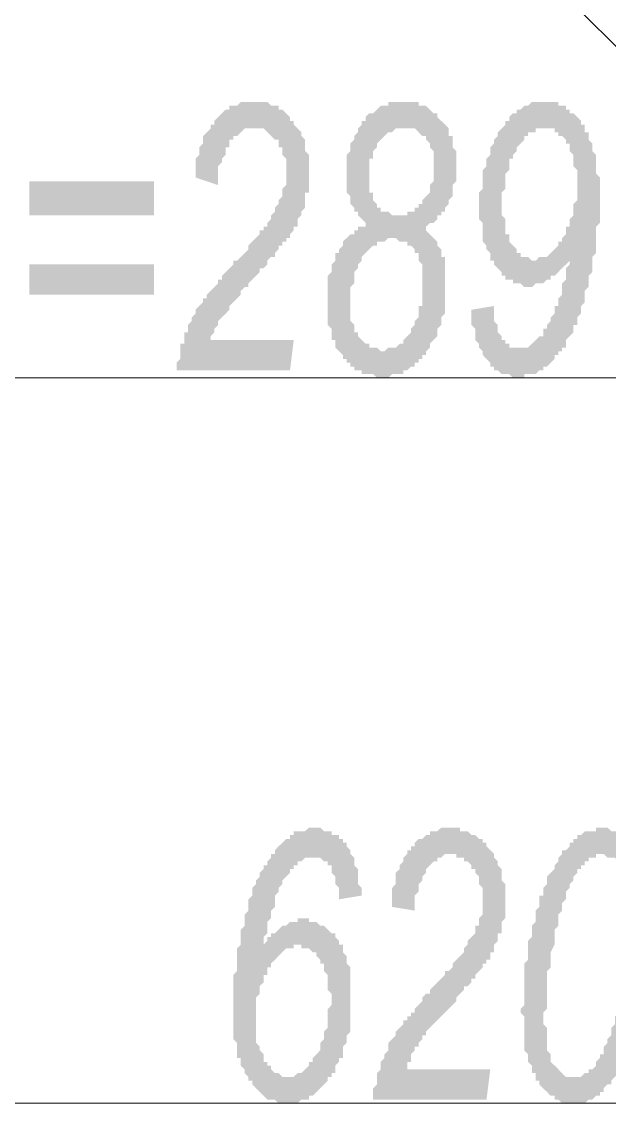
# Model space of a CAD drawing. Header units: millimetres. Extents: x 1372 to 666090, y 1285 to 31551.
# Drawn here: x 574451 to 575099, y 17482 to 18676 of the extents above; entities that cross this region are included whole.
import ezdxf

# ---------------------------------------------------------------- set-up
doc = ezdxf.new("R2010")
doc.units = ezdxf.units.MM
doc.layers.add('PDF _0', color=7, linetype='Continuous')

msp = doc.modelspace()

# ---------------------------------------------------------------- hatches: boundary and pattern name
at = {"layer": 'PDF _0', "transparency": 33554559}
for points in [[(574621.9, 18291.4), (574621.9, 18295.5), (574621.9, 18299.7), (574626.1, 18303.9), (574626.1, 18308.1), (574626.1, 18312.2), (574626.1, 18316.4), (574626.1, 18320.6), (574630.3, 18320.6), (574630.3, 18324.7), (574630.3, 18328.9), (574630.3, 18333.1), (574634.5, 18333.1), (574634.5, 18337.2), (574634.5, 18341.4), (574638.6, 18345.6), (574638.6, 18349.8), (574638.6, 18349.8), (574642.8, 18353.9), (574642.8, 18358.1), (574647, 18362.3), (574647, 18362.3), (574651.1, 18366.4), (574651.1, 18366.4), (574651.1, 18370.6), (574655.3, 18370.6), (574655.3, 18374.8), (574655.3, 18374.8), (574659.5, 18379), (574659.5, 18379), (574663.6, 18383.1), (574663.6, 18383.1), (574667.8, 18387.3), (574667.8, 18391.5), (574672, 18391.5), (574672, 18395.6), (574676.2, 18399.8), (574676.2, 18399.8), (574680.3, 18404), (574684.5, 18408.1), (574684.5, 18412.3), (574688.7, 18412.3), (574692.8, 18416.5), (574697, 18420.7), (574697, 18420.7), (574701.2, 18424.8), (574701.2, 18429), (574705.4, 18433.2), (574709.5, 18437.3), (574709.5, 18437.3), (574713.7, 18441.5), (574713.7, 18445.7), (574717.9, 18445.7), (574717.9, 18449.9), (574722, 18449.9), (574722, 18454), (574722, 18454), (574722, 18454), (574726.2, 18458.2), (574726.2, 18462.4), (574730.4, 18466.5), (574730.4, 18470.7), (574734.5, 18474.9), (574734.5, 18474.9), (574734.5, 18479), (574738.7, 18483.2), (574738.7, 18487.4), (574738.7, 18487.4), (574738.7, 18491.6), (574742.9, 18495.7), (574742.9, 18499.9), (574742.9, 18504.1), (574742.9, 18508.2), (574742.9, 18508.2), (574742.9, 18512.4), (574742.9, 18516.6), (574742.9, 18520.8), (574742.9, 18524.9), (574738.7, 18529.1), (574738.7, 18533.3), (574738.7, 18537.4), (574734.5, 18537.4), (574734.5, 18541.6), (574734.5, 18545.8), (574730.4, 18545.8), (574726.2, 18549.9), (574726.2, 18549.9), (574722, 18554.1), (574722, 18554.1), (574717.9, 18558.3), (574713.7, 18558.3), (574713.7, 18558.3), (574709.5, 18558.3), (574709.5, 18558.3), (574705.4, 18558.3), (574701.2, 18558.3), (574697, 18558.3), (574697, 18558.3), (574692.8, 18554.1), (574692.8, 18554.1), (574688.7, 18549.9), (574684.5, 18549.9), (574684.5, 18545.8), (574680.3, 18545.8), (574680.3, 18541.6), (574680.3, 18537.4), (574676.2, 18537.4), (574676.2, 18533.3), (574676.2, 18529.1), (574672, 18524.9), (574672, 18524.9), (574672, 18520.8), (574667.8, 18516.6), (574667.8, 18512.4), (574667.8, 18508.2), (574667.8, 18499.9), (574667.8, 18495.7), (574642.8, 18504.1), (574642.8, 18508.2), (574642.8, 18512.4), (574642.8, 18516.6), (574642.8, 18520.8), (574642.8, 18524.9), (574647, 18529.1), (574647, 18533.3), (574647, 18537.4), (574647, 18537.4), (574651.1, 18541.6), (574651.1, 18545.8), (574651.1, 18549.9), (574655.3, 18554.1), (574655.3, 18554.1), (574659.5, 18558.3), (574659.5, 18562.5), (574663.6, 18562.5), (574663.6, 18566.6), (574663.6, 18566.6), (574667.8, 18570.8), (574667.8, 18570.8), (574672, 18575), (574672, 18575), (574676.2, 18579.1), (574680.3, 18579.1), (574680.3, 18583.3), (574684.5, 18583.3), (574688.7, 18583.3), (574688.7, 18583.3), (574692.8, 18587.5), (574697, 18587.5), (574697, 18587.5), (574701.2, 18587.5), (574705.4, 18587.5), (574705.4, 18587.5), (574709.5, 18587.5), (574713.7, 18587.5), (574717.9, 18587.5), (574717.9, 18587.5), (574722, 18587.5), (574726.2, 18583.3), (574726.2, 18583.3), (574730.4, 18583.3), (574734.5, 18583.3), (574734.5, 18579.1), (574738.7, 18579.1), (574738.7, 18579.1), (574742.9, 18575), (574742.9, 18575), (574747.1, 18570.8), (574747.1, 18566.6), (574751.2, 18566.6), (574751.2, 18562.5), (574755.4, 18558.3), (574755.4, 18558.3), (574759.6, 18554.1), (574759.6, 18549.9), (574759.6, 18549.9), (574763.7, 18545.8), (574763.7, 18541.6), (574763.7, 18537.4), (574763.7, 18533.3), (574767.9, 18529.1), (574767.9, 18524.9), (574767.9, 18520.8), (574767.9, 18516.6), (574767.9, 18512.4), (574767.9, 18508.2), (574767.9, 18508.2), (574767.9, 18504.1), (574767.9, 18499.9), (574767.9, 18495.7), (574767.9, 18491.6), (574767.9, 18487.4), (574763.7, 18487.4), (574763.7, 18483.2), (574763.7, 18479), (574763.7, 18474.9), (574763.7, 18470.7), (574759.6, 18466.5), (574759.6, 18462.4), (574755.4, 18458.2), (574755.4, 18454), (574755.4, 18454), (574755.4, 18449.9), (574751.2, 18449.9), (574751.2, 18449.9), (574751.2, 18445.7), (574751.2, 18445.7), (574747.1, 18441.5), (574747.1, 18441.5), (574747.1, 18437.3), (574742.9, 18437.3), (574742.9, 18433.2), (574738.7, 18433.2), (574738.7, 18429), (574734.5, 18429), (574734.5, 18424.8), (574730.4, 18420.7), (574730.4, 18416.5), (574726.2, 18416.5), (574722, 18412.3), (574722, 18408.1), (574717.9, 18404), (574713.7, 18404), (574713.7, 18399.8), (574709.5, 18395.6), (574705.4, 18391.5), (574701.2, 18387.3), (574701.2, 18383.1), (574697, 18383.1), (574692.8, 18379), (574692.8, 18374.8), (574688.7, 18370.6), (574688.7, 18370.6), (574684.5, 18366.4), (574680.3, 18362.3), (574680.3, 18362.3), (574680.3, 18358.1), (574676.2, 18353.9), (574676.2, 18353.9), (574672, 18349.8), (574672, 18349.8), (574667.8, 18345.6), (574667.8, 18341.4), (574663.6, 18337.2), (574663.6, 18337.2), (574663.6, 18333.1), (574659.5, 18328.9), (574659.5, 18324.7), (574659.5, 18324.7), (574751.2, 18324.7), (574747.1, 18291.4)], [(574838.8, 17486.4), (574838.8, 17490.6), (574838.8, 17494.8), (574838.8, 17498.9), (574843, 17503.1), (574843, 17507.3), (574843, 17511.5), (574843, 17515.6), (574847.2, 17519.8), (574847.2, 17524), (574847.2, 17528.1), (574847.2, 17528.1), (574851.3, 17532.3), (574851.3, 17536.5), (574851.3, 17536.5), (574855.5, 17540.7), (574855.5, 17544.8), (574855.5, 17549), (574859.7, 17553.2), (574859.7, 17553.2), (574863.8, 17557.3), (574863.8, 17561.5), (574868, 17565.7), (574868, 17565.7), (574868, 17565.7), (574872.2, 17569.8), (574872.2, 17569.8), (574872.2, 17574), (574876.4, 17574), (574876.4, 17578.2), (574880.5, 17578.2), (574880.5, 17582.4), (574884.7, 17582.4), (574884.7, 17586.5), (574888.9, 17590.7), (574888.9, 17590.7), (574893, 17594.9), (574893, 17599), (574897.2, 17603.2), (574901.4, 17603.2), (574901.4, 17607.4), (574905.5, 17611.6), (574909.7, 17615.7), (574913.9, 17619.9), (574913.9, 17619.9), (574918.1, 17624.1), (574918.1, 17628.2), (574922.2, 17628.2), (574926.4, 17632.4), (574926.4, 17636.6), (574930.6, 17640.7), (574930.6, 17640.7), (574934.7, 17644.9), (574934.7, 17644.9), (574938.9, 17649.1), (574938.9, 17649.1), (574938.9, 17653.3), (574938.9, 17653.3), (574943.1, 17657.4), (574943.1, 17661.6), (574947.3, 17665.8), (574947.3, 17665.8), (574951.4, 17669.9), (574951.4, 17674.1), (574951.4, 17678.3), (574955.6, 17678.3), (574955.6, 17682.5), (574955.6, 17686.6), (574955.6, 17686.6), (574959.8, 17690.8), (574959.8, 17695), (574959.8, 17699.1), (574959.8, 17703.3), (574959.8, 17707.5), (574959.8, 17711.6), (574959.8, 17715.8), (574959.8, 17720), (574955.6, 17724.2), (574955.6, 17728.3), (574955.6, 17728.3), (574955.6, 17732.5), (574951.4, 17736.7), (574951.4, 17740.8), (574947.3, 17740.8), (574947.3, 17745), (574943.1, 17749.2), (574943.1, 17749.2), (574938.9, 17749.2), (574938.9, 17753.4), (574934.7, 17753.4), (574930.6, 17753.4), (574930.6, 17757.5), (574926.4, 17757.5), (574922.2, 17757.5), (574922.2, 17757.5), (574918.1, 17757.5), (574913.9, 17753.4), (574913.9, 17753.4), (574909.7, 17753.4), (574909.7, 17749.2), (574905.5, 17749.2), (574901.4, 17745), (574901.4, 17745), (574897.2, 17740.8), (574897.2, 17740.8), (574897.2, 17736.7), (574893, 17732.5), (574893, 17732.5), (574893, 17728.3), (574888.9, 17724.2), (574888.9, 17720), (574888.9, 17715.8), (574884.7, 17711.6), (574884.7, 17707.5), (574884.7, 17703.3), (574884.7, 17699.1), (574884.7, 17695), (574859.7, 17699.1), (574859.7, 17703.3), (574859.7, 17707.5), (574859.7, 17711.6), (574859.7, 17715.8), (574859.7, 17720), (574863.8, 17724.2), (574863.8, 17728.3), (574863.8, 17732.5), (574863.8, 17736.7), (574868, 17740.8), (574868, 17745), (574868, 17745), (574872.2, 17749.2), (574872.2, 17753.4), (574876.4, 17757.5), (574876.4, 17757.5), (574876.4, 17761.7), (574880.5, 17761.7), (574880.5, 17765.9), (574884.7, 17765.9), (574884.7, 17770), (574888.9, 17774.2), (574888.9, 17774.2), (574893, 17774.2), (574897.2, 17778.4), (574897.2, 17778.4), (574901.4, 17778.4), (574901.4, 17782.6), (574905.5, 17782.6), (574909.7, 17782.6), (574909.7, 17782.6), (574913.9, 17786.7), (574918.1, 17786.7), (574922.2, 17786.7), (574922.2, 17786.7), (574926.4, 17786.7), (574930.6, 17786.7), (574934.7, 17786.7), (574934.7, 17782.6), (574938.9, 17782.6), (574943.1, 17782.6), (574943.1, 17782.6), (574947.3, 17778.4), (574947.3, 17778.4), (574951.4, 17778.4), (574955.6, 17774.2), (574955.6, 17774.2), (574959.8, 17774.2), (574959.8, 17770), (574963.9, 17770), (574963.9, 17765.9), (574968.1, 17761.7), (574968.1, 17761.7), (574972.3, 17757.5), (574972.3, 17753.4), (574976.4, 17749.2), (574976.4, 17749.2), (574976.4, 17745), (574980.6, 17740.8), (574980.6, 17736.7), (574980.6, 17732.5), (574980.6, 17728.3), (574984.8, 17724.2), (574984.8, 17720), (574984.8, 17720), (574984.8, 17715.8), (574984.8, 17711.6), (574984.8, 17707.5), (574984.8, 17707.5), (574984.8, 17703.3), (574984.8, 17699.1), (574984.8, 17695), (574984.8, 17690.8), (574984.8, 17686.6), (574980.6, 17682.5), (574980.6, 17678.3), (574980.6, 17674.1), (574980.6, 17669.9), (574976.4, 17669.9), (574976.4, 17665.8), (574976.4, 17661.6), (574972.3, 17657.4), (574972.3, 17653.3), (574972.3, 17649.1), (574968.1, 17649.1), (574968.1, 17649.1), (574968.1, 17644.9), (574968.1, 17644.9), (574968.1, 17640.7), (574963.9, 17640.7), (574963.9, 17640.7), (574963.9, 17636.6), (574959.8, 17636.6), (574959.8, 17632.4), (574955.6, 17628.2), (574955.6, 17628.2), (574951.4, 17624.1), (574951.4, 17619.9), (574947.3, 17619.9), (574947.3, 17615.7), (574943.1, 17611.6), (574938.9, 17611.6), (574938.9, 17607.4), (574934.7, 17603.2), (574930.6, 17599), (574930.6, 17594.9), (574926.4, 17590.7), (574922.2, 17586.5), (574918.1, 17582.4), (574918.1, 17582.4), (574913.9, 17578.2), (574909.7, 17574), (574909.7, 17574), (574905.5, 17569.8), (574901.4, 17565.7), (574901.4, 17565.7), (574897.2, 17561.5), (574897.2, 17557.3), (574893, 17557.3), (574893, 17553.2), (574893, 17553.2), (574888.9, 17549), (574888.9, 17544.8), (574884.7, 17544.8), (574884.7, 17540.7), (574880.5, 17536.5), (574880.5, 17532.3), (574880.5, 17528.1), (574876.4, 17528.1), (574876.4, 17524), (574876.4, 17519.8), (574968.1, 17519.8), (574963.9, 17486.4)]]:
    msp.add_hatch(color=256, dxfattribs=at).paths.add_polyline_path(points)
h = msp.add_hatch(color=256, dxfattribs=at)
h.paths.add_polyline_path([(574830.5, 18454), (574830.5, 18454), (574826.3, 18458.2), (574826.3, 18458.2), (574822.1, 18462.4), (574822.1, 18466.5), (574818, 18466.5), (574818, 18470.7), (574813.8, 18474.9), (574813.8, 18474.9), (574813.8, 18479), (574813.8, 18483.2), (574809.6, 18487.4), (574809.6, 18491.6), (574809.6, 18495.7), (574809.6, 18499.9), (574809.6, 18504.1), (574809.6, 18508.2), (574809.6, 18512.4), (574809.6, 18516.6), (574809.6, 18520.8), (574809.6, 18520.8), (574809.6, 18524.9), (574809.6, 18529.1), (574813.8, 18533.3), (574813.8, 18537.4), (574813.8, 18541.6), (574818, 18545.8), (574818, 18549.9), (574818, 18549.9), (574822.1, 18554.1), (574822.1, 18558.3), (574822.1, 18558.3), (574826.3, 18562.5), (574826.3, 18566.6), (574830.5, 18566.6), (574830.5, 18570.8), (574834.6, 18575), (574834.6, 18575), (574838.8, 18575), (574843, 18579.1), (574843, 18579.1), (574847.2, 18583.3), (574847.2, 18583.3), (574851.3, 18583.3), (574855.5, 18583.3), (574855.5, 18587.5), (574859.7, 18587.5), (574863.8, 18587.5), (574863.8, 18587.5), (574868, 18587.5), (574872.2, 18587.5), (574876.4, 18587.5), (574876.4, 18587.5), (574880.5, 18587.5), (574884.7, 18587.5), (574888.9, 18587.5), (574888.9, 18583.3), (574893, 18583.3), (574897.2, 18583.3), (574897.2, 18583.3), (574901.4, 18579.1), (574901.4, 18579.1), (574905.5, 18575), (574905.5, 18575), (574909.7, 18575), (574909.7, 18570.8), (574913.9, 18566.6), (574913.9, 18566.6), (574918.1, 18562.5), (574918.1, 18562.5), (574922.2, 18558.3), (574922.2, 18554.1), (574922.2, 18549.9), (574926.4, 18549.9), (574926.4, 18545.8), (574926.4, 18541.6), (574926.4, 18537.4), (574930.6, 18533.3), (574930.6, 18529.1), (574930.6, 18524.9), (574930.6, 18520.8), (574930.6, 18516.6), (574930.6, 18516.6), (574930.6, 18512.4), (574930.6, 18508.2), (574930.6, 18504.1), (574930.6, 18499.9), (574926.4, 18495.7), (574926.4, 18491.6), (574926.4, 18487.4), (574926.4, 18483.2), (574922.2, 18479), (574922.2, 18479), (574922.2, 18474.9), (574922.2, 18474.9), (574918.1, 18470.7), (574918.1, 18466.5), (574913.9, 18466.5), (574913.9, 18462.4), (574909.7, 18462.4), (574909.7, 18458.2), (574905.5, 18454), (574901.4, 18454), (574901.4, 18454), (574897.2, 18449.9), (574897.2, 18449.9), (574897.2, 18445.7), (574901.4, 18441.5), (574901.4, 18441.5), (574905.5, 18437.3), (574905.5, 18437.3), (574909.7, 18433.2), (574909.7, 18429), (574913.9, 18424.8), (574913.9, 18424.8), (574913.9, 18420.7), (574913.9, 18416.5), (574918.1, 18416.5), (574918.1, 18412.3), (574918.1, 18408.1), (574918.1, 18404), (574918.1, 18399.8), (574918.1, 18395.6), (574918.1, 18391.5), (574918.1, 18387.3), (574918.1, 18383.1), (574918.1, 18379), (574918.1, 18374.8), (574918.1, 18370.6), (574918.1, 18366.4), (574918.1, 18362.3), (574918.1, 18358.1), (574918.1, 18353.9), (574913.9, 18349.8), (574913.9, 18349.8), (574913.9, 18345.6), (574913.9, 18341.4), (574909.7, 18337.2), (574909.7, 18333.1), (574909.7, 18328.9), (574905.5, 18324.7), (574905.5, 18324.7), (574901.4, 18320.6), (574901.4, 18316.4), (574901.4, 18316.4), (574897.2, 18312.2), (574897.2, 18308.1), (574893, 18308.1), (574893, 18303.9), (574888.9, 18303.9), (574888.9, 18299.7), (574884.7, 18299.7), (574884.7, 18295.5), (574880.5, 18295.5), (574876.4, 18291.4), (574876.4, 18291.4), (574872.2, 18291.4), (574872.2, 18287.2), (574868, 18287.2), (574863.8, 18287.2), (574863.8, 18287.2), (574859.7, 18287.2), (574855.5, 18283), (574855.5, 18283), (574851.3, 18283), (574847.2, 18283), (574843, 18283), (574843, 18283), (574838.8, 18287.2), (574834.6, 18287.2), (574834.6, 18287.2), (574830.5, 18287.2), (574826.3, 18287.2), (574826.3, 18291.4), (574822.1, 18291.4), (574818, 18291.4), (574818, 18295.5), (574813.8, 18295.5), (574813.8, 18299.7), (574809.6, 18299.7), (574809.6, 18303.9), (574805.4, 18303.9), (574805.4, 18308.1), (574801.3, 18312.2), (574801.3, 18312.2), (574797.1, 18316.4), (574797.1, 18320.6), (574797.1, 18324.7), (574792.9, 18324.7), (574792.9, 18328.9), (574792.9, 18333.1), (574792.9, 18337.2), (574788.8, 18341.4), (574788.8, 18345.6), (574788.8, 18349.8), (574788.8, 18353.9), (574788.8, 18358.1), (574788.8, 18362.3), (574788.8, 18366.4), (574788.8, 18370.6), (574788.8, 18374.8), (574788.8, 18379), (574788.8, 18383.1), (574788.8, 18387.3), (574788.8, 18391.5), (574788.8, 18395.6), (574792.9, 18399.8), (574792.9, 18404), (574792.9, 18404), (574792.9, 18408.1), (574797.1, 18412.3), (574797.1, 18416.5), (574797.1, 18420.7), (574801.3, 18420.7), (574801.3, 18424.8), (574805.4, 18429), (574805.4, 18429), (574805.4, 18433.2), (574809.6, 18437.3), (574809.6, 18437.3), (574813.8, 18441.5), (574818, 18441.5), (574818, 18445.7), (574822.1, 18445.7), (574822.1, 18449.9), (574826.3, 18449.9), (574830.5, 18449.9), (574830.5, 18454)], flags=0)
h.paths.add_polyline_path([(574834.6, 18504.1), (574834.6, 18499.9), (574834.6, 18495.7), (574834.6, 18491.6), (574834.6, 18487.4), (574838.8, 18487.4), (574838.8, 18483.2), (574838.8, 18479), (574843, 18474.9), (574843, 18474.9), (574843, 18470.7), (574847.2, 18470.7), (574847.2, 18466.5), (574851.3, 18466.5), (574855.5, 18466.5), (574855.5, 18466.5), (574859.7, 18462.4), (574863.8, 18462.4), (574868, 18462.4), (574868, 18462.4), (574868, 18462.4), (574872.2, 18462.4), (574876.4, 18462.4), (574876.4, 18466.5), (574880.5, 18466.5), (574884.7, 18466.5), (574884.7, 18470.7), (574888.9, 18470.7), (574888.9, 18474.9), (574893, 18474.9), (574893, 18479), (574893, 18479), (574897.2, 18483.2), (574897.2, 18483.2), (574901.4, 18487.4), (574901.4, 18491.6), (574901.4, 18495.7), (574905.5, 18499.9), (574905.5, 18504.1), (574905.5, 18508.2), (574905.5, 18512.4), (574905.5, 18516.6), (574905.5, 18516.6), (574905.5, 18520.8), (574905.5, 18524.9), (574905.5, 18529.1), (574905.5, 18533.3), (574901.4, 18537.4), (574901.4, 18537.4), (574901.4, 18541.6), (574897.2, 18545.8), (574897.2, 18545.8), (574897.2, 18549.9), (574893, 18549.9), (574888.9, 18554.1), (574888.9, 18554.1), (574884.7, 18558.3), (574884.7, 18558.3), (574880.5, 18558.3), (574876.4, 18558.3), (574872.2, 18558.3), (574872.2, 18558.3), (574872.2, 18558.3), (574868, 18558.3), (574863.8, 18558.3), (574863.8, 18558.3), (574859.7, 18554.1), (574855.5, 18554.1), (574855.5, 18554.1), (574851.3, 18549.9), (574851.3, 18549.9), (574847.2, 18545.8), (574847.2, 18545.8), (574843, 18541.6), (574843, 18537.4), (574838.8, 18533.3), (574838.8, 18533.3), (574838.8, 18529.1), (574838.8, 18524.9), (574834.6, 18524.9), (574834.6, 18520.8), (574834.6, 18516.6), (574834.6, 18512.4), (574834.6, 18508.2), (574834.6, 18504.1)], flags=0)
h.paths.add_polyline_path([(574813.8, 18362.3), (574813.8, 18358.1), (574813.8, 18353.9), (574813.8, 18349.8), (574813.8, 18345.6), (574818, 18341.4), (574818, 18337.2), (574818, 18337.2), (574818, 18333.1), (574822.1, 18333.1), (574822.1, 18328.9), (574826.3, 18324.7), (574826.3, 18324.7), (574830.5, 18320.6), (574830.5, 18320.6), (574834.6, 18320.6), (574834.6, 18316.4), (574838.8, 18316.4), (574843, 18316.4), (574843, 18316.4), (574847.2, 18312.2), (574851.3, 18312.2), (574851.3, 18312.2), (574851.3, 18312.2), (574855.5, 18316.4), (574859.7, 18316.4), (574859.7, 18316.4), (574863.8, 18316.4), (574868, 18320.6), (574868, 18320.6), (574872.2, 18320.6), (574872.2, 18324.7), (574876.4, 18328.9), (574876.4, 18328.9), (574880.5, 18333.1), (574880.5, 18337.2), (574884.7, 18341.4), (574884.7, 18341.4), (574884.7, 18345.6), (574888.9, 18349.8), (574888.9, 18353.9), (574888.9, 18358.1), (574888.9, 18362.3), (574893, 18362.3), (574893, 18366.4), (574893, 18370.6), (574893, 18374.8), (574893, 18379), (574893, 18383.1), (574893, 18387.3), (574893, 18387.3), (574893, 18391.5), (574893, 18395.6), (574893, 18399.8), (574893, 18404), (574893, 18408.1), (574888.9, 18412.3), (574888.9, 18416.5), (574888.9, 18420.7), (574884.7, 18420.7), (574884.7, 18424.8), (574884.7, 18424.8), (574880.5, 18429), (574876.4, 18429), (574876.4, 18433.2), (574872.2, 18433.2), (574872.2, 18433.2), (574868, 18433.2), (574863.8, 18437.3), (574863.8, 18437.3), (574859.7, 18437.3), (574855.5, 18437.3), (574855.5, 18437.3), (574851.3, 18433.2), (574847.2, 18433.2), (574847.2, 18433.2), (574843, 18433.2), (574843, 18429), (574838.8, 18429), (574834.6, 18424.8), (574834.6, 18424.8), (574830.5, 18420.7), (574830.5, 18420.7), (574826.3, 18416.5), (574826.3, 18416.5), (574826.3, 18412.3), (574822.1, 18408.1), (574822.1, 18408.1), (574822.1, 18404), (574818, 18399.8), (574818, 18395.6), (574818, 18391.5), (574818, 18387.3), (574813.8, 18383.1), (574813.8, 18383.1), (574813.8, 18379), (574813.8, 18374.8), (574813.8, 18366.4), (574813.8, 18362.3), (574813.8, 18362.3)], flags=0)
h = msp.add_hatch(color=256, dxfattribs=at)
h.paths.add_polyline_path([(574947.3, 18358.1), (574972.3, 18362.3), (574972.3, 18358.1), (574972.3, 18349.8), (574972.3, 18345.6), (574976.4, 18341.4), (574976.4, 18337.2), (574976.4, 18337.2), (574976.4, 18333.1), (574980.6, 18328.9), (574980.6, 18328.9), (574980.6, 18324.7), (574984.8, 18324.7), (574984.8, 18320.6), (574989, 18320.6), (574989, 18316.4), (574993.1, 18316.4), (574997.3, 18316.4), (574997.3, 18316.4), (575001.5, 18316.4), (575001.5, 18316.4), (575005.6, 18316.4), (575005.6, 18316.4), (575009.8, 18316.4), (575014, 18320.6), (575014, 18320.6), (575018.2, 18324.7), (575018.2, 18324.7), (575022.3, 18328.9), (575026.5, 18328.9), (575026.5, 18333.1), (575026.5, 18337.2), (575030.7, 18337.2), (575030.7, 18341.4), (575034.8, 18345.6), (575034.8, 18345.6), (575034.8, 18349.8), (575039, 18353.9), (575039, 18358.1), (575039, 18362.3), (575043.2, 18362.3), (575043.2, 18366.4), (575043.2, 18370.6), (575047.3, 18374.8), (575047.3, 18379), (575047.3, 18383.1), (575047.3, 18387.3), (575051.5, 18391.5), (575051.5, 18395.6), (575051.5, 18399.8), (575051.5, 18404), (575055.7, 18408.1), (575055.7, 18412.3), (575051.5, 18408.1), (575047.3, 18404), (575047.3, 18404), (575043.2, 18399.8), (575039, 18395.6), (575039, 18395.6), (575034.8, 18395.6), (575034.8, 18391.5), (575030.7, 18391.5), (575030.7, 18391.5), (575026.5, 18387.3), (575026.5, 18387.3), (575022.3, 18387.3), (575018.2, 18387.3), (575018.2, 18387.3), (575014, 18383.1), (575009.8, 18383.1), (575009.8, 18383.1), (575009.8, 18383.1), (575005.6, 18383.1), (575001.5, 18387.3), (575001.5, 18387.3), (574997.3, 18387.3), (574993.1, 18387.3), (574993.1, 18391.5), (574989, 18391.5), (574984.8, 18391.5), (574984.8, 18395.6), (574980.6, 18395.6), (574980.6, 18399.8), (574976.4, 18404), (574976.4, 18404), (574976.4, 18404), (574972.3, 18408.1), (574972.3, 18412.3), (574968.1, 18412.3), (574968.1, 18416.5), (574968.1, 18420.7), (574963.9, 18424.8), (574963.9, 18424.8), (574963.9, 18429), (574959.8, 18433.2), (574959.8, 18437.3), (574959.8, 18441.5), (574959.8, 18445.7), (574959.8, 18449.9), (574959.8, 18454), (574955.6, 18458.2), (574955.6, 18462.4), (574955.6, 18466.5), (574955.6, 18470.7), (574955.6, 18470.7), (574955.6, 18474.9), (574955.6, 18479), (574955.6, 18483.2), (574955.6, 18487.4), (574959.8, 18491.6), (574959.8, 18495.7), (574959.8, 18499.9), (574959.8, 18504.1), (574959.8, 18508.2), (574959.8, 18512.4), (574963.9, 18516.6), (574963.9, 18520.8), (574963.9, 18520.8), (574963.9, 18524.9), (574968.1, 18529.1), (574968.1, 18533.3), (574968.1, 18537.4), (574972.3, 18541.6), (574972.3, 18541.6), (574972.3, 18545.8), (574976.4, 18549.9), (574976.4, 18554.1), (574980.6, 18558.3), (574980.6, 18558.3), (574980.6, 18558.3), (574984.8, 18562.5), (574984.8, 18566.6), (574989, 18566.6), (574989, 18570.8), (574993.1, 18575), (574997.3, 18575), (574997.3, 18579.1), (575001.5, 18579.1), (575001.5, 18579.1), (575005.6, 18583.3), (575005.6, 18583.3), (575009.8, 18583.3), (575014, 18587.5), (575014, 18587.5), (575018.2, 18587.5), (575022.3, 18587.5), (575022.3, 18587.5), (575026.5, 18587.5), (575026.5, 18587.5), (575030.7, 18587.5), (575034.8, 18587.5), (575039, 18587.5), (575039, 18587.5), (575043.2, 18587.5), (575043.2, 18583.3), (575047.3, 18583.3), (575051.5, 18583.3), (575051.5, 18579.1), (575055.7, 18579.1), (575055.7, 18575), (575059.9, 18575), (575064, 18570.8), (575064, 18570.8), (575068.2, 18566.6), (575068.2, 18562.5), (575072.4, 18562.5), (575072.4, 18562.5), (575072.4, 18558.3), (575072.4, 18554.1), (575076.5, 18554.1), (575076.5, 18549.9), (575076.5, 18545.8), (575080.7, 18541.6), (575080.7, 18537.4), (575080.7, 18537.4), (575080.7, 18533.3), (575084.9, 18529.1), (575084.9, 18524.9), (575084.9, 18520.8), (575084.9, 18516.6), (575084.9, 18512.4), (575084.9, 18508.2), (575089.1, 18504.1), (575089.1, 18499.9), (575089.1, 18495.7), (575089.1, 18491.6), (575089.1, 18487.4), (575089.1, 18483.2), (575089.1, 18479), (575089.1, 18474.9), (575089.1, 18470.7), (575089.1, 18466.5), (575089.1, 18462.4), (575089.1, 18458.2), (575089.1, 18454), (575084.9, 18449.9), (575084.9, 18445.7), (575084.9, 18441.5), (575084.9, 18437.3), (575084.9, 18433.2), (575084.9, 18429), (575084.9, 18424.8), (575084.9, 18420.7), (575084.9, 18420.7), (575080.7, 18416.5), (575080.7, 18412.3), (575080.7, 18408.1), (575080.7, 18404), (575080.7, 18399.8), (575076.5, 18395.6), (575076.5, 18391.5), (575076.5, 18387.3), (575076.5, 18383.1), (575072.4, 18379), (575072.4, 18374.8), (575072.4, 18370.6), (575072.4, 18366.4), (575068.2, 18362.3), (575068.2, 18358.1), (575068.2, 18353.9), (575064, 18349.8), (575064, 18345.6), (575064, 18341.4), (575059.9, 18341.4), (575059.9, 18337.2), (575059.9, 18333.1), (575055.7, 18328.9), (575055.7, 18328.9), (575051.5, 18324.7), (575051.5, 18320.6), (575051.5, 18316.4), (575047.3, 18316.4), (575047.3, 18312.2), (575043.2, 18312.2), (575043.2, 18308.1), (575039, 18308.1), (575039, 18308.1), (575039, 18303.9), (575034.8, 18299.7), (575034.8, 18299.7), (575030.7, 18295.5), (575026.5, 18295.5), (575026.5, 18291.4), (575022.3, 18291.4), (575022.3, 18291.4), (575018.2, 18287.2), (575014, 18287.2), (575014, 18287.2), (575009.8, 18287.2), (575005.6, 18287.2), (575005.6, 18283), (575001.5, 18283), (574997.3, 18283), (574997.3, 18283), (574993.1, 18283), (574993.1, 18283), (574989, 18287.2), (574984.8, 18287.2), (574984.8, 18287.2), (574980.6, 18287.2), (574976.4, 18291.4), (574976.4, 18291.4), (574972.3, 18291.4), (574972.3, 18295.5), (574968.1, 18295.5), (574968.1, 18299.7), (574963.9, 18303.9), (574963.9, 18303.9), (574959.8, 18308.1), (574959.8, 18308.1), (574959.8, 18312.2), (574955.6, 18316.4), (574955.6, 18320.6), (574955.6, 18320.6), (574951.4, 18324.7), (574951.4, 18328.9), (574951.4, 18333.1), (574951.4, 18337.2), (574947.3, 18341.4), (574947.3, 18345.6), (574947.3, 18349.8), (574947.3, 18353.9), (574947.3, 18358.1)], flags=0)
h.paths.add_polyline_path([(574980.6, 18474.9), (574980.6, 18470.7), (574980.6, 18466.5), (574980.6, 18462.4), (574984.8, 18458.2), (574984.8, 18454), (574984.8, 18449.9), (574984.8, 18445.7), (574984.8, 18441.5), (574989, 18441.5), (574989, 18437.3), (574989, 18433.2), (574993.1, 18429), (574993.1, 18429), (574997.3, 18424.8), (574997.3, 18420.7), (575001.5, 18420.7), (575001.5, 18416.5), (575005.6, 18416.5), (575009.8, 18416.5), (575009.8, 18416.5), (575014, 18412.3), (575018.2, 18412.3), (575018.2, 18412.3), (575018.2, 18412.3), (575022.3, 18416.5), (575026.5, 18416.5), (575026.5, 18416.5), (575030.7, 18416.5), (575034.8, 18420.7), (575034.8, 18420.7), (575039, 18424.8), (575039, 18424.8), (575043.2, 18429), (575043.2, 18433.2), (575047.3, 18433.2), (575047.3, 18437.3), (575051.5, 18441.5), (575051.5, 18445.7), (575051.5, 18449.9), (575055.7, 18449.9), (575055.7, 18454), (575055.7, 18458.2), (575059.9, 18462.4), (575059.9, 18466.5), (575059.9, 18470.7), (575059.9, 18474.9), (575064, 18479), (575064, 18483.2), (575064, 18487.4), (575064, 18491.6), (575064, 18495.7), (575064, 18495.7), (575064, 18499.9), (575064, 18504.1), (575064, 18508.2), (575064, 18512.4), (575059.9, 18516.6), (575059.9, 18520.8), (575059.9, 18524.9), (575059.9, 18529.1), (575055.7, 18533.3), (575055.7, 18537.4), (575055.7, 18541.6), (575051.5, 18541.6), (575051.5, 18545.8), (575047.3, 18549.9), (575047.3, 18549.9), (575043.2, 18549.9), (575043.2, 18554.1), (575039, 18554.1), (575039, 18558.3), (575034.8, 18558.3), (575030.7, 18558.3), (575030.7, 18558.3), (575026.5, 18558.3), (575026.5, 18558.3), (575022.3, 18558.3), (575018.2, 18558.3), (575018.2, 18554.1), (575014, 18554.1), (575009.8, 18554.1), (575009.8, 18554.1), (575009.8, 18549.9), (575005.6, 18549.9), (575005.6, 18545.8), (575001.5, 18541.6), (575001.5, 18541.6), (574997.3, 18537.4), (574997.3, 18533.3), (574997.3, 18533.3), (574993.1, 18529.1), (574993.1, 18524.9), (574989, 18524.9), (574989, 18520.8), (574989, 18516.6), (574989, 18512.4), (574984.8, 18508.2), (574984.8, 18504.1), (574984.8, 18499.9), (574984.8, 18495.7), (574984.8, 18491.6), (574980.6, 18487.4), (574980.6, 18483.2), (574980.6, 18479), (574980.6, 18474.9), (574980.6, 18474.9)], flags=0)
h = msp.add_hatch(color=256, dxfattribs=at)
h.paths.add_polyline_path([(574717.9, 17657.4), (574722, 17661.6), (574722, 17665.8), (574726.2, 17665.8), (574726.2, 17669.9), (574730.4, 17669.9), (574734.5, 17674.1), (574734.5, 17674.1), (574738.7, 17678.3), (574738.7, 17678.3), (574742.9, 17678.3), (574747.1, 17682.5), (574747.1, 17682.5), (574751.2, 17682.5), (574755.4, 17682.5), (574755.4, 17686.6), (574759.6, 17686.6), (574759.6, 17686.6), (574763.7, 17686.6), (574767.9, 17686.6), (574767.9, 17682.5), (574772.1, 17682.5), (574776.3, 17682.5), (574776.3, 17682.5), (574780.4, 17678.3), (574784.6, 17678.3), (574784.6, 17678.3), (574788.8, 17674.1), (574788.8, 17674.1), (574792.9, 17669.9), (574797.1, 17669.9), (574797.1, 17665.8), (574801.3, 17661.6), (574801.3, 17661.6), (574801.3, 17657.4), (574805.4, 17657.4), (574805.4, 17653.3), (574805.4, 17649.1), (574809.6, 17644.9), (574809.6, 17644.9), (574809.6, 17640.7), (574809.6, 17636.6), (574813.8, 17632.4), (574813.8, 17628.2), (574813.8, 17624.1), (574813.8, 17619.9), (574813.8, 17615.7), (574813.8, 17611.6), (574813.8, 17607.4), (574813.8, 17603.2), (574813.8, 17599), (574813.8, 17594.9), (574813.8, 17590.7), (574813.8, 17586.5), (574813.8, 17582.4), (574813.8, 17578.2), (574813.8, 17574), (574813.8, 17569.8), (574813.8, 17565.7), (574813.8, 17561.5), (574809.6, 17557.3), (574809.6, 17557.3), (574809.6, 17553.2), (574809.6, 17549), (574805.4, 17544.8), (574805.4, 17540.7), (574805.4, 17536.5), (574805.4, 17532.3), (574801.3, 17532.3), (574801.3, 17528.1), (574797.1, 17524), (574797.1, 17519.8), (574797.1, 17515.6), (574792.9, 17515.6), (574792.9, 17511.5), (574788.8, 17511.5), (574788.8, 17507.3), (574784.6, 17503.1), (574784.6, 17503.1), (574780.4, 17498.9), (574780.4, 17498.9), (574776.3, 17494.8), (574776.3, 17494.8), (574772.1, 17490.6), (574767.9, 17490.6), (574767.9, 17486.4), (574763.7, 17486.4), (574763.7, 17486.4), (574759.6, 17486.4), (574755.4, 17482.3), (574755.4, 17482.3), (574751.2, 17482.3), (574747.1, 17482.3), (574747.1, 17482.3), (574742.9, 17482.3), (574742.9, 17482.3), (574738.7, 17482.3), (574734.5, 17482.3), (574734.5, 17482.3), (574730.4, 17486.4), (574726.2, 17486.4), (574726.2, 17486.4), (574722, 17486.4), (574717.9, 17490.6), (574717.9, 17490.6), (574713.7, 17494.8), (574713.7, 17494.8), (574709.5, 17498.9), (574709.5, 17498.9), (574705.4, 17503.1), (574705.4, 17507.3), (574701.2, 17507.3), (574701.2, 17507.3), (574701.2, 17511.5), (574697, 17515.6), (574697, 17515.6), (574697, 17519.8), (574692.8, 17524), (574692.8, 17528.1), (574692.8, 17532.3), (574688.7, 17532.3), (574688.7, 17536.5), (574688.7, 17540.7), (574688.7, 17544.8), (574688.7, 17549), (574684.5, 17553.2), (574684.5, 17557.3), (574684.5, 17561.5), (574684.5, 17565.7), (574684.5, 17569.8), (574684.5, 17574), (574684.5, 17578.2), (574684.5, 17582.4), (574684.5, 17586.5), (574684.5, 17590.7), (574684.5, 17594.9), (574684.5, 17599), (574684.5, 17603.2), (574684.5, 17607.4), (574684.5, 17611.6), (574684.5, 17615.7), (574684.5, 17619.9), (574684.5, 17624.1), (574684.5, 17624.1), (574688.7, 17628.2), (574688.7, 17632.4), (574688.7, 17636.6), (574688.7, 17640.7), (574688.7, 17644.9), (574688.7, 17649.1), (574688.7, 17653.3), (574692.8, 17657.4), (574692.8, 17661.6), (574692.8, 17665.8), (574692.8, 17669.9), (574692.8, 17674.1), (574697, 17678.3), (574697, 17682.5), (574697, 17686.6), (574697, 17690.8), (574701.2, 17695), (574701.2, 17699.1), (574701.2, 17703.3), (574701.2, 17707.5), (574705.4, 17711.6), (574705.4, 17715.8), (574705.4, 17720), (574709.5, 17724.2), (574709.5, 17724.2), (574709.5, 17728.3), (574713.7, 17732.5), (574713.7, 17736.7), (574713.7, 17736.7), (574717.9, 17740.8), (574717.9, 17745), (574722, 17745), (574722, 17749.2), (574726.2, 17753.4), (574726.2, 17757.5), (574730.4, 17757.5), (574730.4, 17761.7), (574734.5, 17765.9), (574734.5, 17765.9), (574738.7, 17770), (574738.7, 17770), (574742.9, 17774.2), (574742.9, 17774.2), (574747.1, 17774.2), (574747.1, 17778.4), (574751.2, 17778.4), (574751.2, 17782.6), (574755.4, 17782.6), (574759.6, 17782.6), (574759.6, 17782.6), (574763.7, 17782.6), (574767.9, 17786.7), (574772.1, 17786.7), (574772.1, 17786.7), (574776.3, 17786.7), (574776.3, 17786.7), (574780.4, 17786.7), (574784.6, 17782.6), (574788.8, 17782.6), (574788.8, 17782.6), (574792.9, 17782.6), (574792.9, 17778.4), (574797.1, 17778.4), (574801.3, 17778.4), (574801.3, 17774.2), (574805.4, 17774.2), (574805.4, 17770), (574809.6, 17770), (574809.6, 17765.9), (574809.6, 17765.9), (574813.8, 17761.7), (574813.8, 17757.5), (574818, 17753.4), (574818, 17753.4), (574818, 17749.2), (574818, 17745), (574822.1, 17740.8), (574822.1, 17736.7), (574822.1, 17732.5), (574822.1, 17728.3), (574822.1, 17724.2), (574826.3, 17720), (574826.3, 17715.8), (574826.3, 17711.6), (574801.3, 17707.5), (574801.3, 17715.8), (574801.3, 17720), (574797.1, 17724.2), (574797.1, 17728.3), (574797.1, 17732.5), (574797.1, 17732.5), (574792.9, 17736.7), (574792.9, 17740.8), (574792.9, 17745), (574792.9, 17745), (574788.8, 17745), (574788.8, 17749.2), (574784.6, 17749.2), (574780.4, 17753.4), (574780.4, 17753.4), (574776.3, 17753.4), (574772.1, 17753.4), (574772.1, 17753.4), (574772.1, 17753.4), (574767.9, 17753.4), (574763.7, 17753.4), (574763.7, 17753.4), (574759.6, 17749.2), (574755.4, 17749.2), (574755.4, 17745), (574751.2, 17745), (574751.2, 17740.8), (574747.1, 17740.8), (574747.1, 17736.7), (574742.9, 17732.5), (574742.9, 17732.5), (574738.7, 17728.3), (574738.7, 17724.2), (574738.7, 17724.2), (574734.5, 17720), (574734.5, 17715.8), (574730.4, 17711.6), (574730.4, 17707.5), (574730.4, 17703.3), (574730.4, 17699.1), (574726.2, 17695), (574726.2, 17690.8), (574726.2, 17686.6), (574722, 17682.5), (574722, 17678.3), (574722, 17674.1), (574722, 17674.1), (574722, 17669.9), (574717.9, 17665.8), (574717.9, 17661.6), (574717.9, 17657.4)], flags=0)
h.paths.add_polyline_path([(574709.5, 17569.8), (574709.5, 17565.7), (574709.5, 17561.5), (574709.5, 17557.3), (574709.5, 17553.2), (574709.5, 17549), (574713.7, 17544.8), (574713.7, 17544.8), (574713.7, 17540.7), (574717.9, 17536.5), (574717.9, 17532.3), (574717.9, 17528.1), (574722, 17528.1), (574722, 17524), (574726.2, 17524), (574726.2, 17519.8), (574730.4, 17515.6), (574730.4, 17515.6), (574734.5, 17515.6), (574738.7, 17511.5), (574738.7, 17511.5), (574742.9, 17511.5), (574742.9, 17511.5), (574747.1, 17511.5), (574747.1, 17511.5), (574751.2, 17511.5), (574751.2, 17511.5), (574755.4, 17515.6), (574759.6, 17515.6), (574759.6, 17515.6), (574763.7, 17519.8), (574763.7, 17519.8), (574767.9, 17524), (574767.9, 17528.1), (574772.1, 17528.1), (574772.1, 17532.3), (574776.3, 17536.5), (574776.3, 17536.5), (574780.4, 17540.7), (574780.4, 17544.8), (574780.4, 17549), (574784.6, 17553.2), (574784.6, 17553.2), (574784.6, 17557.3), (574784.6, 17561.5), (574788.8, 17565.7), (574788.8, 17569.8), (574788.8, 17574), (574788.8, 17578.2), (574788.8, 17582.4), (574788.8, 17586.5), (574792.9, 17590.7), (574792.9, 17594.9), (574792.9, 17594.9), (574792.9, 17599), (574792.9, 17603.2), (574788.8, 17607.4), (574788.8, 17611.6), (574788.8, 17615.7), (574788.8, 17619.9), (574788.8, 17624.1), (574784.6, 17628.2), (574784.6, 17632.4), (574784.6, 17636.6), (574780.4, 17636.6), (574780.4, 17640.7), (574780.4, 17640.7), (574776.3, 17644.9), (574776.3, 17649.1), (574772.1, 17649.1), (574767.9, 17653.3), (574767.9, 17653.3), (574763.7, 17653.3), (574759.6, 17653.3), (574759.6, 17657.4), (574755.4, 17657.4), (574755.4, 17657.4), (574751.2, 17657.4), (574751.2, 17653.3), (574747.1, 17653.3), (574747.1, 17653.3), (574742.9, 17653.3), (574738.7, 17649.1), (574738.7, 17649.1), (574734.5, 17644.9), (574734.5, 17644.9), (574730.4, 17640.7), (574730.4, 17640.7), (574726.2, 17636.6), (574726.2, 17632.4), (574722, 17632.4), (574722, 17628.2), (574722, 17624.1), (574717.9, 17624.1), (574717.9, 17619.9), (574717.9, 17615.7), (574713.7, 17611.6), (574713.7, 17607.4), (574713.7, 17603.2), (574713.7, 17603.2), (574709.5, 17599), (574709.5, 17594.9), (574709.5, 17590.7), (574709.5, 17586.5), (574709.5, 17582.4), (574709.5, 17578.2), (574709.5, 17574), (574709.5, 17569.8)], flags=0)
h = msp.add_hatch(color=256, dxfattribs=at)
h.paths.add_polyline_path([(575001.5, 17586.5), (575005.6, 17590.7), (575005.6, 17590.7), (575005.6, 17594.9), (575005.6, 17599), (575005.6, 17603.2), (575005.6, 17607.4), (575005.6, 17611.6), (575005.6, 17615.7), (575005.6, 17619.9), (575005.6, 17624.1), (575005.6, 17628.2), (575005.6, 17632.4), (575005.6, 17636.6), (575009.8, 17640.7), (575009.8, 17644.9), (575009.8, 17649.1), (575009.8, 17653.3), (575009.8, 17657.4), (575009.8, 17661.6), (575014, 17665.8), (575014, 17669.9), (575014, 17674.1), (575014, 17678.3), (575018.2, 17682.5), (575018.2, 17686.6), (575018.2, 17690.8), (575018.2, 17695), (575022.3, 17699.1), (575022.3, 17703.3), (575022.3, 17707.5), (575022.3, 17711.6), (575026.5, 17711.6), (575026.5, 17715.8), (575026.5, 17720), (575030.7, 17724.2), (575030.7, 17724.2), (575030.7, 17728.3), (575030.7, 17732.5), (575034.8, 17736.7), (575034.8, 17736.7), (575039, 17740.8), (575039, 17745), (575043.2, 17749.2), (575043.2, 17753.4), (575043.2, 17753.4), (575047.3, 17757.5), (575047.3, 17757.5), (575047.3, 17761.7), (575051.5, 17761.7), (575055.7, 17765.9), (575055.7, 17770), (575059.9, 17770), (575059.9, 17774.2), (575064, 17774.2), (575064, 17778.4), (575068.2, 17778.4), (575068.2, 17778.4), (575072.4, 17782.6), (575076.5, 17782.6), (575076.5, 17782.6), (575080.7, 17782.6), (575084.9, 17782.6), (575084.9, 17786.7), (575089.1, 17786.7), (575093.2, 17786.7), (575093.2, 17786.7), (575097.4, 17786.7), (575101.6, 17782.6), (575101.6, 17782.6), (575105.7, 17782.6), (575109.9, 17782.6), (575109.9, 17782.6), (575114.1, 17778.4), (575114.1, 17778.4), (575118.2, 17774.2), (575122.4, 17774.2), (575122.4, 17770), (575126.6, 17770), (575126.6, 17765.9), (575130.8, 17761.7), (575130.8, 17761.7), (575134.9, 17757.5), (575134.9, 17753.4), (575134.9, 17753.4), (575139.1, 17749.2), (575139.1, 17745), (575139.1, 17740.8), (575139.1, 17740.8), (575143.3, 17736.7), (575143.3, 17732.5), (575143.3, 17728.3), (575143.3, 17724.2), (575143.3, 17720), (575147.4, 17715.8), (575147.4, 17711.6), (575147.4, 17707.5), (575147.4, 17703.3), (575147.4, 17699.1), (575147.4, 17695), (575147.4, 17686.6), (575147.4, 17686.6), (575147.4, 17682.5), (575147.4, 17678.3), (575147.4, 17674.1), (575147.4, 17669.9), (575147.4, 17665.8), (575147.4, 17661.6), (575147.4, 17657.4), (575147.4, 17653.3), (575147.4, 17649.1), (575143.3, 17644.9), (575143.3, 17640.7), (575143.3, 17636.6), (575143.3, 17632.4), (575143.3, 17628.2), (575143.3, 17624.1), (575143.3, 17619.9), (575143.3, 17619.9), (575139.1, 17615.7), (575139.1, 17611.6), (575139.1, 17607.4), (575139.1, 17603.2), (575139.1, 17599), (575139.1, 17594.9), (575134.9, 17590.7), (575134.9, 17590.7), (575134.9, 17586.5), (575134.9, 17582.4), (575134.9, 17574), (575130.8, 17569.8), (575130.8, 17565.7), (575130.8, 17561.5), (575126.6, 17561.5), (575126.6, 17557.3), (575126.6, 17553.2), (575122.4, 17549), (575122.4, 17544.8), (575122.4, 17540.7), (575118.2, 17536.5), (575118.2, 17532.3), (575118.2, 17532.3), (575114.1, 17528.1), (575114.1, 17524), (575109.9, 17519.8), (575109.9, 17519.8), (575109.9, 17515.6), (575105.7, 17511.5), (575105.7, 17511.5), (575101.6, 17507.3), (575101.6, 17507.3), (575101.6, 17503.1), (575097.4, 17503.1), (575093.2, 17498.9), (575093.2, 17494.8), (575089.1, 17494.8), (575089.1, 17490.6), (575084.9, 17490.6), (575084.9, 17490.6), (575080.7, 17486.4), (575076.5, 17486.4), (575076.5, 17486.4), (575072.4, 17482.3), (575068.2, 17482.3), (575068.2, 17482.3), (575064, 17482.3), (575059.9, 17482.3), (575059.9, 17482.3), (575055.7, 17482.3), (575051.5, 17482.3), (575051.5, 17482.3), (575047.3, 17482.3), (575043.2, 17486.4), (575043.2, 17486.4), (575039, 17486.4), (575039, 17490.6), (575034.8, 17490.6), (575034.8, 17490.6), (575030.7, 17494.8), (575026.5, 17498.9), (575026.5, 17498.9), (575022.3, 17503.1), (575022.3, 17507.3), (575018.2, 17507.3), (575018.2, 17511.5), (575018.2, 17515.6), (575014, 17515.6), (575014, 17519.8), (575014, 17524), (575009.8, 17528.1), (575009.8, 17528.1), (575009.8, 17532.3), (575009.8, 17536.5), (575005.6, 17540.7), (575005.6, 17544.8), (575005.6, 17549), (575005.6, 17553.2), (575005.6, 17557.3), (575005.6, 17561.5), (575005.6, 17565.7), (575005.6, 17569.8), (575005.6, 17574), (575005.6, 17578.2), (575001.5, 17582.4), (575001.5, 17586.5)], flags=0)
h.paths.add_polyline_path([(575026.5, 17574), (575026.5, 17569.8), (575030.7, 17565.7), (575030.7, 17561.5), (575030.7, 17557.3), (575030.7, 17553.2), (575030.7, 17549), (575030.7, 17544.8), (575030.7, 17540.7), (575034.8, 17536.5), (575034.8, 17536.5), (575034.8, 17532.3), (575034.8, 17528.1), (575039, 17524), (575039, 17524), (575043.2, 17519.8), (575043.2, 17519.8), (575047.3, 17515.6), (575047.3, 17515.6), (575051.5, 17511.5), (575055.7, 17511.5), (575055.7, 17511.5), (575059.9, 17511.5), (575059.9, 17511.5), (575064, 17511.5), (575064, 17511.5), (575068.2, 17511.5), (575072.4, 17515.6), (575072.4, 17515.6), (575076.5, 17515.6), (575076.5, 17519.8), (575080.7, 17519.8), (575084.9, 17524), (575084.9, 17528.1), (575089.1, 17532.3), (575089.1, 17532.3), (575089.1, 17532.3), (575089.1, 17536.5), (575093.2, 17536.5), (575093.2, 17540.7), (575093.2, 17544.8), (575097.4, 17549), (575097.4, 17549), (575097.4, 17553.2), (575101.6, 17557.3), (575101.6, 17561.5), (575101.6, 17565.7), (575105.7, 17569.8), (575105.7, 17574), (575105.7, 17574), (575105.7, 17578.2), (575109.9, 17582.4), (575109.9, 17586.5), (575109.9, 17594.9), (575109.9, 17599), (575114.1, 17603.2), (575114.1, 17607.4), (575114.1, 17611.6), (575114.1, 17615.7), (575114.1, 17619.9), (575118.2, 17624.1), (575118.2, 17628.2), (575118.2, 17632.4), (575118.2, 17636.6), (575118.2, 17644.9), (575118.2, 17649.1), (575118.2, 17653.3), (575122.4, 17657.4), (575122.4, 17661.6), (575122.4, 17665.8), (575122.4, 17665.8), (575122.4, 17669.9), (575122.4, 17674.1), (575122.4, 17678.3), (575122.4, 17682.5), (575122.4, 17686.6), (575122.4, 17690.8), (575122.4, 17690.8), (575122.4, 17695), (575122.4, 17699.1), (575122.4, 17707.5), (575122.4, 17711.6), (575122.4, 17715.8), (575122.4, 17720), (575122.4, 17724.2), (575118.2, 17728.3), (575118.2, 17732.5), (575118.2, 17732.5), (575118.2, 17736.7), (575114.1, 17740.8), (575114.1, 17740.8), (575114.1, 17745), (575109.9, 17749.2), (575109.9, 17749.2), (575105.7, 17753.4), (575101.6, 17753.4), (575101.6, 17753.4), (575097.4, 17753.4), (575093.2, 17757.5), (575093.2, 17757.5), (575093.2, 17757.5), (575089.1, 17757.5), (575084.9, 17757.5), (575084.9, 17753.4), (575080.7, 17753.4), (575076.5, 17753.4), (575076.5, 17749.2), (575072.4, 17749.2), (575072.4, 17745), (575068.2, 17745), (575068.2, 17740.8), (575064, 17740.8), (575064, 17736.7), (575059.9, 17732.5), (575059.9, 17728.3), (575055.7, 17724.2), (575055.7, 17724.2), (575055.7, 17720), (575051.5, 17715.8), (575051.5, 17715.8), (575051.5, 17711.6), (575051.5, 17707.5), (575047.3, 17703.3), (575047.3, 17703.3), (575047.3, 17699.1), (575047.3, 17695), (575043.2, 17690.8), (575043.2, 17686.6), (575043.2, 17682.5), (575043.2, 17678.3), (575039, 17674.1), (575039, 17669.9), (575039, 17665.8), (575039, 17661.6), (575039, 17657.4), (575034.8, 17649.1), (575034.8, 17644.9), (575034.8, 17640.7), (575034.8, 17636.6), (575034.8, 17632.4), (575030.7, 17628.2), (575030.7, 17619.9), (575030.7, 17615.7), (575030.7, 17611.6), (575030.7, 17607.4), (575030.7, 17603.2), (575030.7, 17599), (575030.7, 17599), (575030.7, 17594.9), (575030.7, 17590.7), (575030.7, 17586.5), (575026.5, 17582.4), (575026.5, 17578.2), (575026.5, 17578.2), (575026.5, 17574)], flags=0)

# ---------------------------------------------------------------- linework, layer by layer
at = {"layer": 'PDF _0', "lineweight": 9}
for points in [[(572115.4, 21636.2), (575476.9, 18278.9)], [(578137.8, 18283), (575818.9, 18283), (572957.9, 18283), (570038.4, 18283)], [(578137.8, 17482.3), (571998.6, 17482.3)]]:
    msp.add_lwpolyline(points, dxfattribs=at)
at = {"layer": 'PDF _0', "lineweight": 9, "transparency": 33554559}
for points in [[(574596.9, 18462.4), (574459.3, 18462.4), (574596.9, 18499.9), (574459.3, 18499.9)], [(574596.9, 18374.8), (574459.3, 18374.8), (574596.9, 18408.1), (574459.3, 18408.1)]]:
    msp.add_solid(points, dxfattribs=at)

doc.saveas('drawing.dxf')
